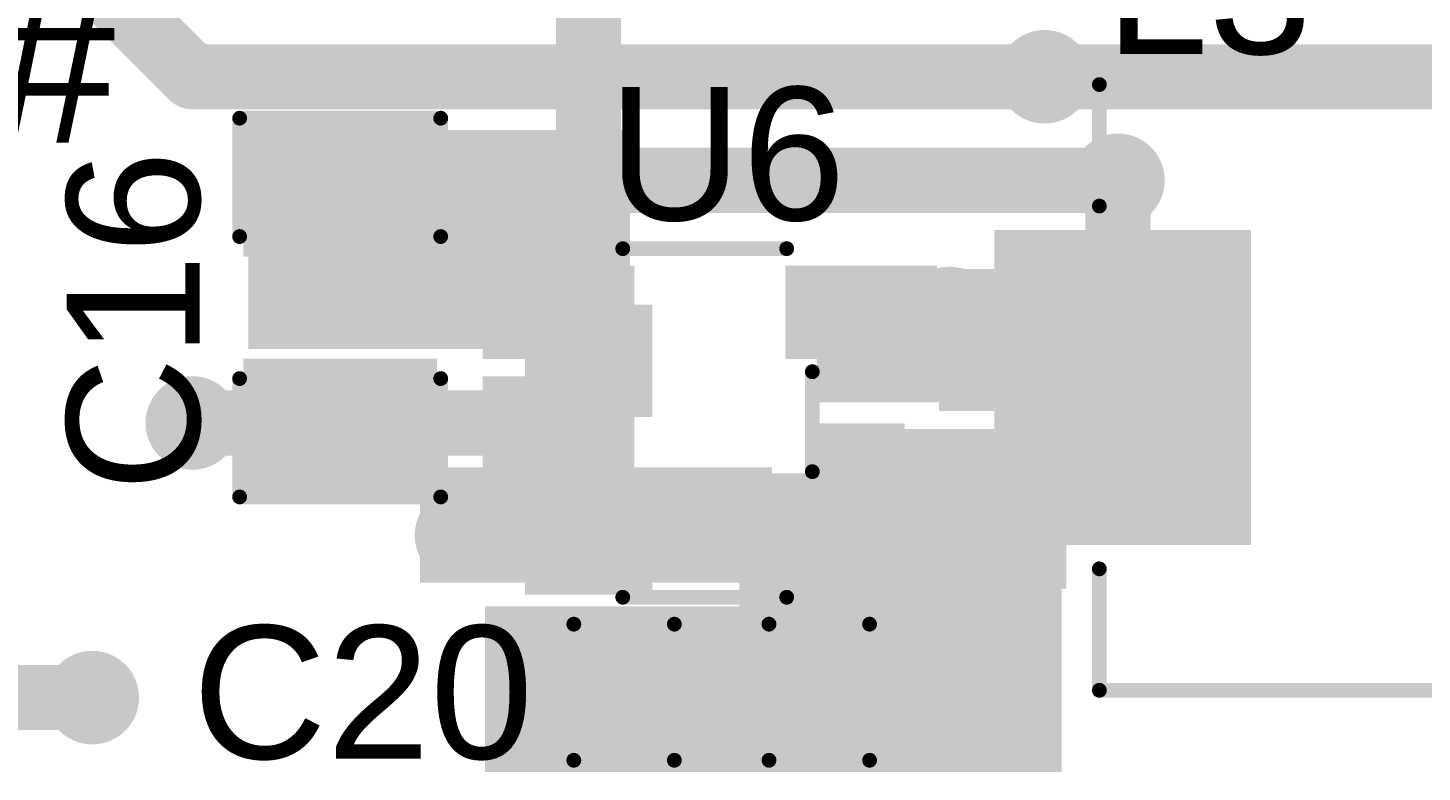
# Model space of a CAD drawing. Header units: millimetres. Extents: x -0.39 to 4.37, y -0.38 to 3.54.
# Drawn here: x 2.6272 to 3.0987, y -0.0782 to 0.1733 of the extents above; entities that cross this region are included whole.
import ezdxf

# ---------------------------------------------------------------- set-up
doc = ezdxf.new("R2010")
doc.units = ezdxf.units.MM
doc.header["$MEASUREMENT"] = 0
for name, color, linetype in [('BottomLayer', 5, 'Continuous'), ('BottomPaste', 16, 'Continuous'), ('BottomSolder', 6, 'Continuous'), ('TopLayer', 1, 'Continuous'), ('TopOverlay', 2, 'Continuous'), ('TopPaste', 8, 'Continuous'), ('TopSolder', 216, 'Continuous'), ('ViaHoleLayer', 16, 'Continuous')]:
    doc.layers.add(name, color=color, linetype=linetype)
doc.styles.add('Arial', font='', dxfattribs={"height": 0.2})
doc.styles.get('Arial').set_extended_font_data('Arial')

# ---------------------------------------------------------------- blocks, each defined once
blk = doc.blocks.new('YSPI0520_2R2M_6')
at = {"layer": 'TopLayer'}
for points in [[(-0.1378, 0.04921), (-0.05906, 0.04921), (-0.05906, -0.04921), (-0.1378, -0.04921)], [(0.05906, 0.04921), (0.1378, 0.04921), (0.1378, -0.04921), (0.05906, -0.04921)]]:
    blk.add_hatch(color=1, dxfattribs=at).paths.add_polyline_path(points)
at = {"layer": 'TopPaste'}
for points in [[(-0.1378, 0.04921), (-0.05906, 0.04921), (-0.05906, -0.04921), (-0.1378, -0.04921)], [(0.05906, 0.04921), (0.1378, 0.04921), (0.1378, -0.04921), (0.05906, -0.04921)]]:
    blk.add_hatch(color=8, dxfattribs=at).paths.add_polyline_path(points)
at = {"layer": 'TopSolder'}
for points in [[(-0.1418, 0.05321), (-0.05506, 0.05321), (-0.05506, -0.05321), (-0.1418, -0.05321)], [(0.05506, 0.05321), (0.1418, 0.05321), (0.1418, -0.05321), (0.05506, -0.05321)]]:
    blk.add_hatch(color=216, dxfattribs=at).paths.add_polyline_path(points)
at = {"layer": 'TopOverlay', "const_width": 0.005}
for points in [[(0.1063, 0.10236), (-0.1063, 0.10236)], [(-0.1063, 0.10236), (-0.1063, 0.0613)], [(0.1063, 0.10236), (0.1063, 0.0613)], [(-0.1063, -0.0613), (-0.1063, -0.10236)], [(0.1063, -0.0613), (0.1063, -0.10236)], [(0.1063, -0.10236), (-0.1063, -0.10236)]]:
    blk.add_lwpolyline(points, dxfattribs=at)
at = {"layer": 'TopOverlay', "const_width": 0.0025}
for points in [[(-0.10755, 0.10236, 1), (-0.10505, 0.10236, 1)], [(-0.10755, 0.10236, 1), (-0.10505, 0.10236, 1)], [(0.10505, 0.10236, 1), (0.10755, 0.10236, 1)], [(0.10505, 0.10236, 1), (0.10755, 0.10236, 1)], [(-0.10755, 0.0613, 1), (-0.10505, 0.0613, 1)], [(0.10505, 0.0613, 1), (0.10755, 0.0613, 1)], [(-0.10755, -0.0613, 1), (-0.10505, -0.0613, 1)], [(0.10505, -0.0613, 1), (0.10755, -0.0613, 1)], [(-0.10755, -0.10236, 1), (-0.10505, -0.10236, 1)], [(-0.10755, -0.10236, 1), (-0.10505, -0.10236, 1)], [(0.10505, -0.10236, 1), (0.10755, -0.10236, 1)], [(0.10505, -0.10236, 1), (0.10755, -0.10236, 1)]]:
    blk.add_lwpolyline(points, format="xyb", close=True, dxfattribs=at)
blk = doc.blocks.new('SOT_23_5_87')
at = {"layer": 'TopLayer'}
for points in [[(-0.07283, 0.04921), (-0.02953, 0.04921), (-0.02953, 0.02559), (-0.07283, 0.02559)], [(0.02953, 0.04921), (0.07283, 0.04921), (0.07283, 0.02559), (0.02953, 0.02559)], [(-0.07283, 0.01181), (-0.02953, 0.01181), (-0.02953, -0.01181), (-0.07283, -0.01181)], [(-0.07283, -0.02559), (-0.02953, -0.02559), (-0.02953, -0.04921), (-0.07283, -0.04921)], [(0.02953, -0.02559), (0.07283, -0.02559), (0.07283, -0.04921), (0.02953, -0.04921)]]:
    blk.add_hatch(color=1, dxfattribs=at).paths.add_polyline_path(points)
at = {"layer": 'TopPaste'}
for points in [[(-0.07283, 0.04921), (-0.02953, 0.04921), (-0.02953, 0.02559), (-0.07283, 0.02559)], [(0.02953, 0.04921), (0.07283, 0.04921), (0.07283, 0.02559), (0.02953, 0.02559)], [(-0.07283, 0.01181), (-0.02953, 0.01181), (-0.02953, -0.01181), (-0.07283, -0.01181)], [(-0.07283, -0.02559), (-0.02953, -0.02559), (-0.02953, -0.04921), (-0.07283, -0.04921)], [(0.02953, -0.02559), (0.07283, -0.02559), (0.07283, -0.04921), (0.02953, -0.04921)]]:
    blk.add_hatch(color=8, dxfattribs=at).paths.add_polyline_path(points)
at = {"layer": 'TopSolder'}
for points in [[(-0.07683, 0.05321), (-0.02553, 0.05321), (-0.02553, 0.02159), (-0.07683, 0.02159)], [(0.02553, 0.05321), (0.07683, 0.05321), (0.07683, 0.02159), (0.02553, 0.02159)], [(-0.07683, 0.01581), (-0.02553, 0.01581), (-0.02553, -0.01581), (-0.07683, -0.01581)], [(-0.07683, -0.02159), (-0.02553, -0.02159), (-0.02553, -0.05321), (-0.07683, -0.05321)], [(0.02553, -0.02159), (0.07683, -0.02159), (0.07683, -0.05321), (0.02553, -0.05321)]]:
    blk.add_hatch(color=216, dxfattribs=at).paths.add_polyline_path(points)
at = {"layer": 'TopOverlay'}
for points, const_width in [([(-0.0615, 0.0615, 1), (-0.06843, 0.0615, 1)], 0.01), ([(-0.07093, 0.0615, 1), (-0.06593, 0.0615, 1)], 0.005), ([(-0.064, 0.0615, 1), (-0.059, 0.0615, 1)], 0.005), ([(-0.0307, 0.0589, 1), (-0.0282, 0.0589, 1)], 0.0025), ([(0.02473, 0.0589, 1), (0.02723, 0.0589, 1)], 0.0025), ([(0.0334, 0.01732, 1), (0.0359, 0.01732, 1)], 0.0025), ([(0.0334, -0.01646, 1), (0.0359, -0.01646, 1)], 0.0025), ([(-0.0307, -0.0589, 1), (-0.0282, -0.0589, 1)], 0.0025), ([(0.02473, -0.0589, 1), (0.02723, -0.0589, 1)], 0.0025)]:
    blk.add_lwpolyline(points, format="xyb", close=True, dxfattribs=dict(at, const_width=const_width))
at = {"layer": 'TopOverlay', "const_width": 0.005}
for points in [[(-0.02945, 0.0589), (0.02598, 0.0589)], [(0.03465, -0.01646), (0.03465, 0.01732)], [(-0.02945, -0.0589), (0.02598, -0.0589)]]:
    blk.add_lwpolyline(points, dxfattribs=at)
blk = doc.blocks.new('RES0603_B_176')
at = {"layer": 'BottomLayer'}
for points in [[(-0.045, -0.0175), (-0.045, 0.0175), (-0.015, 0.0175), (-0.015, -0.0175)], [(0.015, -0.0175), (0.015, 0.0175), (0.045, 0.0175), (0.045, -0.0175)]]:
    blk.add_hatch(color=5, dxfattribs=at).paths.add_polyline_path(points)
at = {"layer": 'BottomPaste'}
for points in [[(-0.045, -0.0175), (-0.045, 0.0175), (-0.015, 0.0175), (-0.015, -0.0175)], [(0.015, -0.0175), (0.015, 0.0175), (0.045, 0.0175), (0.045, -0.0175)]]:
    blk.add_hatch(color=16, dxfattribs=at).paths.add_polyline_path(points)
at = {"layer": 'BottomSolder'}
for points in [[(-0.049, -0.0215), (-0.049, 0.0215), (-0.011, 0.0215), (-0.011, -0.0215)], [(0.011, -0.0215), (0.011, 0.0215), (0.049, 0.0215), (0.049, -0.0215)]]:
    blk.add_hatch(color=6, dxfattribs=at).paths.add_polyline_path(points)
blk = doc.blocks.new('C__0603_296')
at = {"layer": 'TopLayer'}
for points in [[(-0.045, -0.0175), (-0.045, 0.0175), (-0.015, 0.0175), (-0.015, -0.0175)], [(0.015, -0.0175), (0.015, 0.0175), (0.045, 0.0175), (0.045, -0.0175)]]:
    blk.add_hatch(color=1, dxfattribs=at).paths.add_polyline_path(points)
at = {"layer": 'TopPaste'}
for points in [[(-0.045, -0.0175), (-0.045, 0.0175), (-0.015, 0.0175), (-0.015, -0.0175)], [(0.015, -0.0175), (0.015, 0.0175), (0.045, 0.0175), (0.045, -0.0175)]]:
    blk.add_hatch(color=8, dxfattribs=at).paths.add_polyline_path(points)
at = {"layer": 'TopSolder'}
for points in [[(-0.049, -0.0215), (-0.049, 0.0215), (-0.011, 0.0215), (-0.011, -0.0215)], [(0.011, -0.0215), (0.011, 0.0215), (0.049, 0.0215), (0.049, -0.0215)]]:
    blk.add_hatch(color=216, dxfattribs=at).paths.add_polyline_path(points)
at = {"layer": 'TopOverlay', "const_width": 0.005}
for points in [[(-0.05, 0.023), (-0.016, 0.023)], [(-0.05, -0.023), (-0.05, 0.023)], [(0.016, 0.023), (0.05, 0.023)], [(0.05, -0.023), (0.05, 0.023)], [(-0.05, -0.023), (-0.016, -0.023)], [(0.016, -0.023), (0.05, -0.023)]]:
    blk.add_lwpolyline(points, dxfattribs=at)
at = {"layer": 'TopOverlay', "const_width": 0.0025}
for points in [[(-0.05125, 0.023, 1), (-0.04875, 0.023, 1)], [(-0.05125, 0.023, 1), (-0.04875, 0.023, 1)], [(-0.01725, 0.023, 1), (-0.01475, 0.023, 1)], [(0.01475, 0.023, 1), (0.01725, 0.023, 1)], [(0.04875, 0.023, 1), (0.05125, 0.023, 1)], [(0.04875, 0.023, 1), (0.05125, 0.023, 1)], [(-0.05125, -0.023, 1), (-0.04875, -0.023, 1)], [(-0.05125, -0.023, 1), (-0.04875, -0.023, 1)], [(-0.01725, -0.023, 1), (-0.01475, -0.023, 1)], [(0.01475, -0.023, 1), (0.01725, -0.023, 1)], [(0.04875, -0.023, 1), (0.05125, -0.023, 1)], [(0.04875, -0.023, 1), (0.05125, -0.023, 1)]]:
    blk.add_lwpolyline(points, format="xyb", close=True, dxfattribs=at)
blk = doc.blocks.new('C__0402_B_298')
at = {"layer": 'BottomLayer'}
for points in [[(-0.0095, 0.0125), (-0.0095, -0.0125), (-0.0275, -0.0125), (-0.0275, 0.0125)], [(0.0275, 0.0125), (0.0275, -0.0125), (0.0095, -0.0125), (0.0095, 0.0125)]]:
    blk.add_hatch(color=5, dxfattribs=at).paths.add_polyline_path(points)
at = {"layer": 'BottomPaste'}
for points in [[(-0.0095, 0.0125), (-0.0095, -0.0125), (-0.0275, -0.0125), (-0.0275, 0.0125)], [(0.0275, 0.0125), (0.0275, -0.0125), (0.0095, -0.0125), (0.0095, 0.0125)]]:
    blk.add_hatch(color=16, dxfattribs=at).paths.add_polyline_path(points)
at = {"layer": 'BottomSolder'}
for points in [[(-0.00714, 0.01486), (-0.00714, -0.01486), (-0.02986, -0.01486), (-0.02986, 0.01486)], [(0.02986, 0.01486), (0.02986, -0.01486), (0.00714, -0.01486), (0.00714, 0.01486)]]:
    blk.add_hatch(color=6, dxfattribs=at).paths.add_polyline_path(points)
blk = doc.blocks.new('C__0603_B_299')
at = {"layer": 'BottomLayer'}
for points in [[(-0.015, 0.0175), (-0.015, -0.0175), (-0.045, -0.0175), (-0.045, 0.0175)], [(0.045, 0.0175), (0.045, -0.0175), (0.015, -0.0175), (0.015, 0.0175)]]:
    blk.add_hatch(color=5, dxfattribs=at).paths.add_polyline_path(points)
at = {"layer": 'BottomPaste'}
for points in [[(-0.015, 0.0175), (-0.015, -0.0175), (-0.045, -0.0175), (-0.045, 0.0175)], [(0.045, 0.0175), (0.045, -0.0175), (0.015, -0.0175), (0.015, 0.0175)]]:
    blk.add_hatch(color=16, dxfattribs=at).paths.add_polyline_path(points)
at = {"layer": 'BottomSolder'}
for points in [[(-0.011, 0.0215), (-0.011, -0.0215), (-0.049, -0.0215), (-0.049, 0.0215)], [(0.049, 0.0215), (0.049, -0.0215), (0.011, -0.0215), (0.011, 0.0215)]]:
    blk.add_hatch(color=6, dxfattribs=at).paths.add_polyline_path(points)
blk = doc.blocks.new('CAP0805_300')
at = {"layer": 'TopLayer'}
for points in [[(-0.06, 0.03), (-0.02, 0.03), (-0.02, -0.03), (-0.06, -0.03)], [(0.02, 0.03), (0.06, 0.03), (0.06, -0.03), (0.02, -0.03)]]:
    blk.add_hatch(color=1, dxfattribs=at).paths.add_polyline_path(points)
at = {"layer": 'TopPaste'}
for points in [[(-0.06, 0.03), (-0.02, 0.03), (-0.02, -0.03), (-0.06, -0.03)], [(0.02, 0.03), (0.06, 0.03), (0.06, -0.03), (0.02, -0.03)]]:
    blk.add_hatch(color=8, dxfattribs=at).paths.add_polyline_path(points)
at = {"layer": 'TopSolder'}
for points in [[(-0.06276, 0.03276), (-0.01724, 0.03276), (-0.01724, -0.03276), (-0.06276, -0.03276)], [(0.01724, 0.03276), (0.06276, 0.03276), (0.06276, -0.03276), (0.01724, -0.03276)]]:
    blk.add_hatch(color=216, dxfattribs=at).paths.add_polyline_path(points)
at = {"layer": 'TopOverlay', "const_width": 0.005}
for points in [[(-0.024, 0.034), (-0.064, 0.034)], [(-0.064, -0.034), (-0.064, 0.034)], [(0.064, 0.034), (0.024, 0.034)], [(0.064, -0.034), (0.064, 0.034)], [(-0.024, -0.034), (-0.064, -0.034)], [(0.064, -0.034), (0.024, -0.034)]]:
    blk.add_lwpolyline(points, dxfattribs=at)
at = {"layer": 'TopOverlay', "const_width": 0.0025}
for points in [[(-0.06525, 0.034, 1), (-0.06275, 0.034, 1)], [(-0.06525, 0.034, 1), (-0.06275, 0.034, 1)], [(-0.02525, 0.034, 1), (-0.02275, 0.034, 1)], [(0.02275, 0.034, 1), (0.02525, 0.034, 1)], [(0.06275, 0.034, 1), (0.06525, 0.034, 1)], [(0.06275, 0.034, 1), (0.06525, 0.034, 1)], [(-0.06525, -0.034, 1), (-0.06275, -0.034, 1)], [(-0.06525, -0.034, 1), (-0.06275, -0.034, 1)], [(-0.02525, -0.034, 1), (-0.02275, -0.034, 1)], [(0.02275, -0.034, 1), (0.02525, -0.034, 1)], [(0.06275, -0.034, 1), (0.06525, -0.034, 1)], [(0.06275, -0.034, 1), (0.06525, -0.034, 1)]]:
    blk.add_lwpolyline(points, format="xyb", close=True, dxfattribs=at)
blk = doc.blocks.new('C__0402_B_307')
at = {"layer": 'BottomLayer'}
for points in [[(-0.0095, 0.0125), (-0.0095, -0.0125), (-0.0275, -0.0125), (-0.0275, 0.0125)], [(0.0275, 0.0125), (0.0275, -0.0125), (0.0095, -0.0125), (0.0095, 0.0125)]]:
    blk.add_hatch(color=5, dxfattribs=at).paths.add_polyline_path(points)
at = {"layer": 'BottomPaste'}
for points in [[(-0.0095, 0.0125), (-0.0095, -0.0125), (-0.0275, -0.0125), (-0.0275, 0.0125)], [(0.0275, 0.0125), (0.0275, -0.0125), (0.0095, -0.0125), (0.0095, 0.0125)]]:
    blk.add_hatch(color=16, dxfattribs=at).paths.add_polyline_path(points)
at = {"layer": 'BottomSolder'}
for points in [[(-0.00714, 0.01486), (-0.00714, -0.01486), (-0.02986, -0.01486), (-0.02986, 0.01486)], [(0.02986, 0.01486), (0.02986, -0.01486), (0.00714, -0.01486), (0.00714, 0.01486)]]:
    blk.add_hatch(color=6, dxfattribs=at).paths.add_polyline_path(points)

msp = doc.modelspace()

# ---------------------------------------------------------------- hatches: boundary and pattern name
at = {"layer": 'BottomLayer'}
h = msp.add_hatch(color=5, dxfattribs=at)
edge = h.paths.add_edge_path()
edge.add_arc((2.971, 0.15682), 0.01181, 0, 360)
h = msp.add_hatch(color=5, dxfattribs=at)
edge = h.paths.add_edge_path()
edge.add_arc((2.99582, 0.12182), 0.01181, 0, 360)
for points in [[(2.89482, 0.04682), (2.97682, 0.04682), (2.97682, 0.09182), (2.89482, 0.09182)], [(2.89482, -0.07818), (2.97682, -0.07818), (2.97682, 0.03782), (2.89482, 0.03782)], [(2.75982, -0.01418), (2.87882, -0.01418), (2.87882, 0.02482), (2.75982, 0.02482)], [(2.78182, -0.07818), (2.97682, -0.07818), (2.97682, -0.02218), (2.78182, -0.02218)]]:
    msp.add_hatch(color=5, dxfattribs=at).paths.add_polyline_path(points)
h = msp.add_hatch(color=5, dxfattribs=at)
edge = h.paths.add_edge_path()
edge.add_arc((2.93882, 0.07682), 0.01181, 0, 360)
h = msp.add_hatch(color=5, dxfattribs=at)
edge = h.paths.add_edge_path()
edge.add_arc((2.68282, 0.03982), 0.01181, 0, 360)
h = msp.add_hatch(color=5, dxfattribs=at)
edge = h.paths.add_edge_path()
edge.add_arc((2.77382, 0.00182), 0.01181, 0, 360)
h = msp.add_hatch(color=5, dxfattribs=at)
edge = h.paths.add_edge_path()
edge.add_arc((2.649, -0.053), 0.01181, 0, 360)
h = msp.add_hatch(color=5, dxfattribs=at)
edge = h.paths.add_edge_path()
edge.add_arc((2.80082, -0.05018), 0.01181, 0, 360)
at = {"layer": 'BottomSolder'}
h = msp.add_hatch(color=6, dxfattribs=at)
edge = h.paths.add_edge_path()
edge.add_arc((2.971, 0.15682), 0.01581, 0, 360)
h = msp.add_hatch(color=6, dxfattribs=at)
edge = h.paths.add_edge_path()
edge.add_arc((2.99582, 0.12182), 0.01581, 0, 360)
h = msp.add_hatch(color=6, dxfattribs=at)
edge = h.paths.add_edge_path()
edge.add_arc((2.93882, 0.07682), 0.01581, 0, 360)
h = msp.add_hatch(color=6, dxfattribs=at)
edge = h.paths.add_edge_path()
edge.add_arc((2.68282, 0.03982), 0.01581, 0, 360)
h = msp.add_hatch(color=6, dxfattribs=at)
edge = h.paths.add_edge_path()
edge.add_arc((2.77382, 0.00182), 0.01581, 0, 360)
h = msp.add_hatch(color=6, dxfattribs=at)
edge = h.paths.add_edge_path()
edge.add_arc((2.649, -0.053), 0.01581, 0, 360)
h = msp.add_hatch(color=6, dxfattribs=at)
edge = h.paths.add_edge_path()
edge.add_arc((2.80082, -0.05018), 0.01581, 0, 360)
at = {"layer": 'TopLayer'}
h = msp.add_hatch(color=1, dxfattribs=at)
edge = h.paths.add_edge_path()
edge.add_arc((2.971, 0.15682), 0.01181, 0, 360)
for points in [[(2.70182, 0.06482), (2.83082, 0.06482), (2.83082, 0.13882), (2.70182, 0.13882)], [(2.86782, -0.07718), (2.93282, -0.07718), (2.93282, 0.02282), (2.86782, 0.02282)]]:
    msp.add_hatch(color=1, dxfattribs=at).paths.add_polyline_path(points)
h = msp.add_hatch(color=1, dxfattribs=at)
edge = h.paths.add_edge_path()
edge.add_arc((2.99582, 0.12182), 0.01181, 0, 360)
h = msp.add_hatch(color=1, dxfattribs=at)
edge = h.paths.add_edge_path()
edge.add_arc((2.93882, 0.07682), 0.01181, 0, 360)
h = msp.add_hatch(color=1, dxfattribs=at)
edge = h.paths.add_edge_path()
edge.add_arc((2.68282, 0.03982), 0.01181, 0, 360)
h = msp.add_hatch(color=1, dxfattribs=at)
edge = h.paths.add_edge_path()
edge.add_arc((2.77382, 0.00182), 0.01181, 0, 360)
h = msp.add_hatch(color=1, dxfattribs=at)
edge = h.paths.add_edge_path()
edge.add_arc((2.649, -0.053), 0.01181, 0, 360)
h = msp.add_hatch(color=1, dxfattribs=at)
edge = h.paths.add_edge_path()
edge.add_arc((2.80082, -0.05018), 0.01181, 0, 360)
at = {"layer": 'TopSolder'}
h = msp.add_hatch(color=216, dxfattribs=at)
edge = h.paths.add_edge_path()
edge.add_arc((2.971, 0.15682), 0.01581, 0, 360)
h = msp.add_hatch(color=216, dxfattribs=at)
edge = h.paths.add_edge_path()
edge.add_arc((2.99582, 0.12182), 0.01581, 0, 360)
h = msp.add_hatch(color=216, dxfattribs=at)
edge = h.paths.add_edge_path()
edge.add_arc((2.93882, 0.07682), 0.01581, 0, 360)
h = msp.add_hatch(color=216, dxfattribs=at)
edge = h.paths.add_edge_path()
edge.add_arc((2.68282, 0.03982), 0.01581, 0, 360)
h = msp.add_hatch(color=216, dxfattribs=at)
edge = h.paths.add_edge_path()
edge.add_arc((2.77382, 0.00182), 0.01581, 0, 360)
h = msp.add_hatch(color=216, dxfattribs=at)
edge = h.paths.add_edge_path()
edge.add_arc((2.649, -0.053), 0.01581, 0, 360)
h = msp.add_hatch(color=216, dxfattribs=at)
edge = h.paths.add_edge_path()
edge.add_arc((2.80082, -0.05018), 0.01581, 0, 360)
at = {"layer": 'ViaHoleLayer'}
h = msp.add_hatch(color=16, dxfattribs=at)
edge = h.paths.add_edge_path()
edge.add_arc((2.971, 0.15682), 0.00591, 0, 360)
h = msp.add_hatch(color=16, dxfattribs=at)
edge = h.paths.add_edge_path()
edge.add_arc((2.99582, 0.12182), 0.00591, 0, 360)
h = msp.add_hatch(color=16, dxfattribs=at)
edge = h.paths.add_edge_path()
edge.add_arc((2.93882, 0.07682), 0.00591, 0, 360)
h = msp.add_hatch(color=16, dxfattribs=at)
edge = h.paths.add_edge_path()
edge.add_arc((2.68282, 0.03982), 0.00591, 0, 360)
h = msp.add_hatch(color=16, dxfattribs=at)
edge = h.paths.add_edge_path()
edge.add_arc((2.77382, 0.00182), 0.00591, 0, 360)
h = msp.add_hatch(color=16, dxfattribs=at)
edge = h.paths.add_edge_path()
edge.add_arc((2.649, -0.053), 0.00591, 0, 360)
h = msp.add_hatch(color=16, dxfattribs=at)
edge = h.paths.add_edge_path()
edge.add_arc((2.80082, -0.05018), 0.00591, 0, 360)

# ---------------------------------------------------------------- linework, layer by layer
at = {"layer": 'BottomLayer', "const_width": 0.022}
msp.add_lwpolyline([(2.81682, 0.06082), (2.81682, 0.37182)], dxfattribs=at)
at = {"layer": 'BottomLayer', "const_width": 0.011}
msp.add_lwpolyline([(2.81132, 0.06082, 1), (2.82232, 0.06082, 1)], format="xyb", close=True, dxfattribs=at)
at = {"layer": 'TopLayer', "const_width": 0.022}
for points in [[(2.64682, 0.19282), (2.68282, 0.15682)], [(2.68282, 0.15682), (2.971, 0.15682)], [(2.971, 0.15682), (3.19782, 0.15682)], [(2.73282, 0.11882), (2.73582, 0.12182)], [(2.73582, 0.12182), (2.99582, 0.12182)], [(2.99582, 0.0534), (2.99582, 0.12182)], [(2.909, 0.07722), (2.90941, 0.07682)], [(2.90941, 0.07682), (2.93882, 0.07682)], [(2.99582, 0.0534), (2.9974, 0.05182)], [(2.68282, 0.03982), (2.80664, 0.03982)], [(2.77382, 0.00182), (2.80604, 0.00182)], [(2.80604, 0.00182), (2.80664, 0.00242)], [(2.534, -0.053), (2.649, -0.053)], [(2.80082, -0.05018), (2.83082, -0.05018)], [(2.83082, -0.05018), (2.83182, -0.05118)]]:
    msp.add_lwpolyline(points, dxfattribs=at)
at = {"layer": 'TopLayer', "const_width": 0.011}
for points in [[(2.67732, 0.15682, 1), (2.68832, 0.15682, 1)], [(2.67732, 0.15682, 1), (2.68832, 0.15682, 1)], [(2.9655, 0.15682, 1), (2.9765, 0.15682, 1)], [(2.9655, 0.15682, 1), (2.9765, 0.15682, 1)], [(2.73032, 0.12182, 1), (2.74132, 0.12182, 1)], [(2.73032, 0.12182, 1), (2.74132, 0.12182, 1)], [(2.99032, 0.12182, 1), (3.00132, 0.12182, 1)], [(2.99032, 0.12182, 1), (3.00132, 0.12182, 1)], [(2.72732, 0.11882, 1), (2.73832, 0.11882, 1)], [(2.9035, 0.07722, 1), (2.9145, 0.07722, 1)], [(2.90391, 0.07682, 1), (2.91491, 0.07682, 1)], [(2.90391, 0.07682, 1), (2.91491, 0.07682, 1)], [(2.93332, 0.07682, 1), (2.94432, 0.07682, 1)], [(2.99032, 0.0534, 1), (3.00132, 0.0534, 1)], [(2.99032, 0.0534, 1), (3.00132, 0.0534, 1)], [(2.9919, 0.05182, 1), (3.0029, 0.05182, 1)], [(2.67732, 0.03982, 1), (2.68832, 0.03982, 1)], [(2.80114, 0.03982, 1), (2.81214, 0.03982, 1)], [(2.76832, 0.00182, 1), (2.77932, 0.00182, 1)], [(2.80054, 0.00182, 1), (2.81154, 0.00182, 1)], [(2.80054, 0.00182, 1), (2.81154, 0.00182, 1)], [(2.80114, 0.00242, 1), (2.81214, 0.00242, 1)], [(2.6435, -0.053, 1), (2.6545, -0.053, 1)], [(2.79532, -0.05018, 1), (2.80632, -0.05018, 1)], [(2.82532, -0.05018, 1), (2.83632, -0.05018, 1)], [(2.82532, -0.05018, 1), (2.83632, -0.05018, 1)], [(2.82632, -0.05118, 1), (2.83732, -0.05118, 1)]]:
    msp.add_lwpolyline(points, format="xyb", close=True, dxfattribs=at)

# ---------------------------------------------------------------- block references
for name, p, rotation in [('YSPI0520_2R2M_6', (3.09582, 0.05182), 180), ('CAP0805_300', (2.73282, 0.07882), 270), ('C__0603_B_299', (2.95682, 0.03282), 90), ('RES0603_B_176', (2.81682, 0.03082), 270), ('C__0402_B_298', (2.90882, 0.04682), 270), ('C__0402_B_307', (2.86482, -0.01668), 270)]:
    msp.add_blockref(name, p, dxfattribs=dict(rotation=rotation))
for name, p in [('SOT_23_5_87', (2.85782, 0.03982)), ('C__0603_296', (2.86182, -0.05118))]:
    msp.add_blockref(name, p)

# ---------------------------------------------------------------- texts
at = {"layer": 'TopOverlay', "style": 'Arial'}
for s, p in [('L3', (2.99151, 0.16451)), ('U6', (2.82333, 0.10833)), ('C20', (2.68284, -0.07367))]:
    msp.add_text(s, height=0.045, dxfattribs=at).set_placement(p)
for s, height, rotation, p in [('#', 0.055, 180, (2.65682, 0.18923)), ('C16', 0.045, 90, (2.68532, 0.01659))]:
    msp.add_text(s, height=height, rotation=rotation, dxfattribs=at).set_placement(p)

doc.saveas('drawing.dxf')
